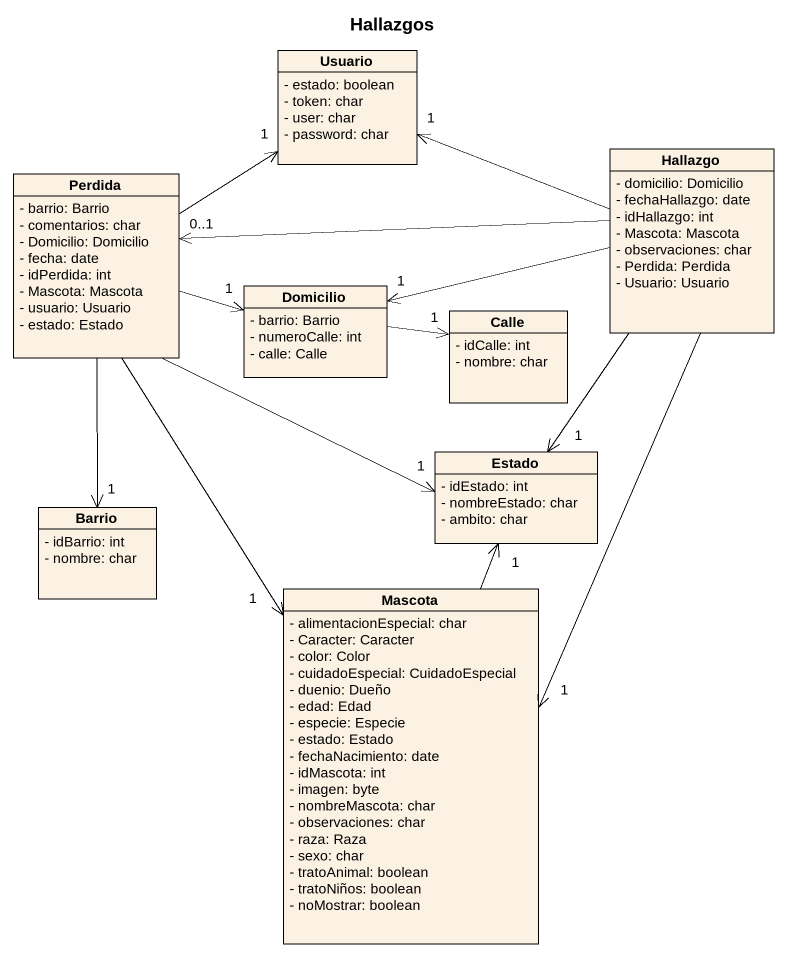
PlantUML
@startuml
title Hallazgos
hide circle
hide empty members
skinparam classAttributeIconSize 0
class Usuario {
  - estado: boolean
  - token: char
  - user: char
  - password: char
}
class Hallazgo {
  - domicilio: Domicilio
  - fechaHallazgo: date
  - idHallazgo: int
  - Mascota: Mascota
  - observaciones: char
  - Perdida: Perdida
  - Usuario: Usuario
}
class Perdida {
  - barrio: Barrio
  - comentarios: char
  - Domicilio: Domicilio
  - fecha: date
  - idPerdida: int
  - Mascota: Mascota
  - usuario: Usuario
  - estado: Estado
}
class Domicilio {
  - barrio: Barrio
  - numeroCalle: int
  - calle: Calle
}
class Calle {
  - idCalle: int
  - nombre: char
}
class Estado {
  - idEstado: int
  - nombreEstado: char
  - ambito: char
}
class Barrio {
  - idBarrio: int
  - nombre: char
}
class Mascota {
  - alimentacionEspecial: char
  - Caracter: Caracter
  - color: Color
  - cuidadoEspecial: CuidadoEspecial
  - duenio: Dueño
  - edad: Edad
  - especie: Especie
  - estado: Estado
  - fechaNacimiento: date
  - idMascota: int
  - imagen: byte
  - nombreMascota: char
  - observaciones: char
  - raza: Raza
  - sexo: char
  - tratoAnimal: boolean
  - tratoNiños: boolean
  - noMostrar: boolean
}
Hallazgo -left-> "1" Usuario
Hallazgo -left-> "0..1" Perdida
Hallazgo -left-> "1" Domicilio
Hallazgo --> "1" Estado
Hallazgo --> "1" Mascota
Perdida -up-> "1" Usuario
Perdida -right-> "1" Domicilio
Perdida -right-> "1" Estado
Perdida --> "1" Barrio
Perdida --> "1" Mascota
Domicilio -right-> "1" Calle
Mascota -up-> "1" Estado
@enduml
